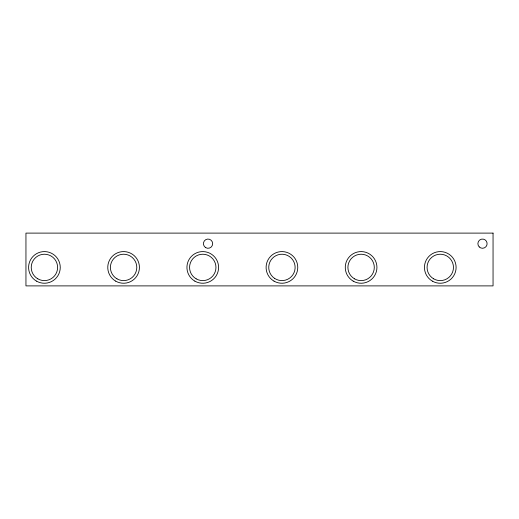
<?xml version="1.0" encoding="UTF-8"?>
<svg xmlns="http://www.w3.org/2000/svg" width="519" height="519" viewBox="0 0 519 519"><rect width="100%" height="100%" fill="white"/><g stroke="black" fill="none" stroke-linecap="round" stroke-linejoin="round"><path stroke-width="0.78" d="M493.05 233.109L25.95 233.109L25.95 285.891L493.05 285.891L493.05 233.109M479.232 246.934A4.619 4.619 0 0 0 486.952 244.864A4.619 4.619 0 0 0 481.301 239.207A4.619 4.619 0 0 0 479.232 246.934M205.732 247.667A4.619 4.619 0 0 0 212.66 243.664A4.619 4.619 0 0 0 205.732 239.668A4.619 4.619 0 0 0 205.732 247.667M432.353 281.129A15.836 15.836 0 0 0 456.104 267.415A15.836 15.836 0 0 0 432.353 253.707A15.836 15.836 0 0 0 432.353 281.129M353.186 281.129A15.836 15.836 0 0 0 376.937 267.415A15.836 15.836 0 0 0 353.186 253.707A15.836 15.836 0 0 0 353.186 281.129M274.013 281.129A15.836 15.836 0 0 0 297.763 267.415A15.836 15.836 0 0 0 274.013 253.707A15.836 15.836 0 0 0 274.013 281.129M194.846 281.129A15.836 15.836 0 0 0 218.596 267.415A15.836 15.836 0 0 0 194.846 253.707A15.836 15.836 0 0 0 194.846 281.129M115.679 281.129A15.836 15.836 0 0 0 139.429 267.415A15.836 15.836 0 0 0 115.679 253.707A15.836 15.836 0 0 0 115.679 281.129M36.505 281.129A15.836 15.836 0 0 0 60.256 267.415A15.836 15.836 0 0 0 36.505 253.707A15.836 15.836 0 0 0 36.505 281.129M433.67 278.846A13.196 13.196 0 0 0 453.463 267.415A13.196 13.196 0 0 0 433.67 255.99A13.196 13.196 0 0 0 433.67 278.846M354.503 278.846A13.196 13.196 0 0 0 374.296 267.415A13.196 13.196 0 0 0 354.503 255.99A13.196 13.196 0 0 0 354.503 278.846M274.603 278.385A13.196 13.196 0 0 0 295.097 268.278A13.196 13.196 0 0 0 276.095 255.582A13.196 13.196 0 0 0 274.603 278.385M196.163 278.846A13.196 13.196 0 0 0 215.956 267.415A13.196 13.196 0 0 0 196.163 255.99A13.196 13.196 0 0 0 196.163 278.846M116.996 278.846A13.196 13.196 0 0 0 136.789 267.415A13.196 13.196 0 0 0 116.996 255.99A13.196 13.196 0 0 0 116.996 278.846M37.829 278.846A13.196 13.196 0 0 0 57.615 267.415A13.196 13.196 0 0 0 37.829 255.99A13.196 13.196 0 0 0 37.829 278.846"/></g></svg>
